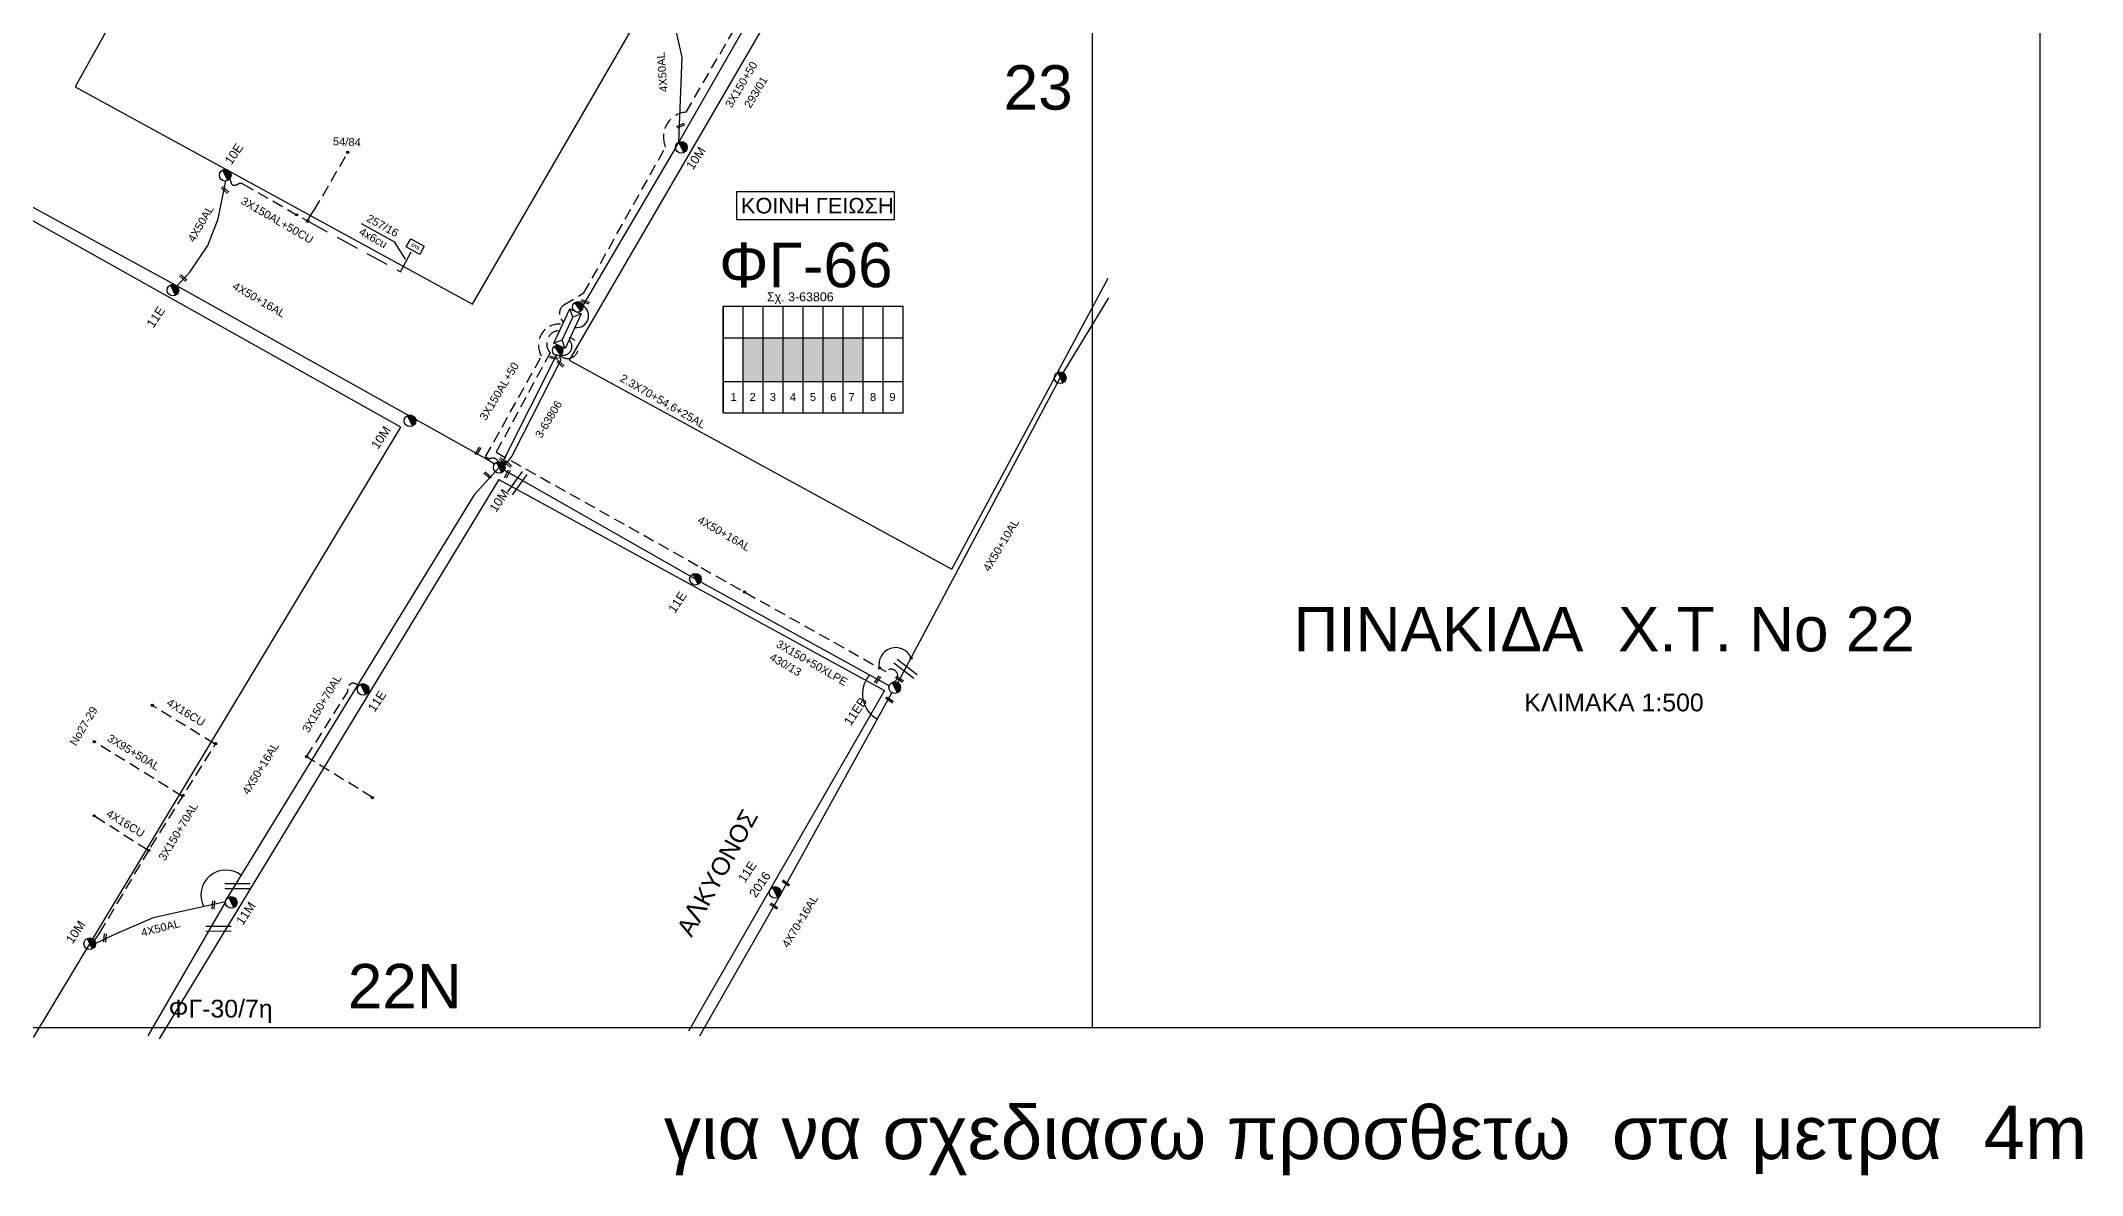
# Model space of a CAD drawing. Header units: millimetres. Extents: x 2101 to 3312, y 775 to 1363.
# Drawn here: x 3082.1 to 3311.7, y 775.2 to 902.9 of the extents above; entities that cross this region are included whole.
import ezdxf
from ezdxf.enums import TextEntityAlignment as Align

# ---------------------------------------------------------------- set-up
doc = ezdxf.new("R2010")
doc.units = ezdxf.units.MM
doc.linetypes.add('DASHED', pattern=[19.05, 12.7, -6.35])
for name, color, linetype in [('Pillar OTE', 7, 'Continuous'), ('Άγνωστα', 7, 'Continuous'), ('Ασφαλειοκιβώτια Χ.Τ 9 αναχωρήσεων', 7, 'Continuous'), ('Γέφυρες Εναέριου Δικτύου', 7, 'Continuous'), ('Γυμνά εναέρια ΧΤ (3Φ)   4x16CU', 7, 'Continuous'), ('Γυμνά εναέρια ΧΤ (3Φ)   4x50AL', 7, 'Continuous'), ('Γυμνά εναέρια ΧΤ και ΦΟΠ (3Φ)   4x50+16AL', 7, 'Continuous'), ('Επιγραφές - Σχήματα', 7, 'Continuous'), ('Καλώδια ΧΤ   3x150+50CU', 7, 'DASHED'), ('Καλώδια ΧΤ   3x150+70AL', 7, 'DASHED'), ('Καλώδια ΧΤ   3x150AL+50CU', 7, 'DASHED'), ('Καλώδια ΧΤ   3x150AL+50XLPE', 7, 'DASHED'), ('Καλώδια ΧΤ   3x95+50 AL XLPE', 7, 'DASHED'), ('Μηχανική τομή', 7, 'Continuous'), ('Στύλος ΦΜ', 7, 'Continuous'), ('Στύλος ΦΜ @ 1', 7, 'Continuous'), ('Συνδέσεις', 7, 'Continuous'), ('Συνεστραμμένα ΧΤ   3x70+54.6+25 AL', 7, 'SYN_LINE'), ('Τομή', 7, 'Continuous'), ('Υποσταθμός εναέριος 2 στύλων', 7, 'Continuous'), ('Υποσταθμός πόλεως', 7, 'Continuous'), ('Υπόβαθρο ΔΕΗ', 7, 'Continuous'), ('Υπόγεια καλώδια Παροχών ΧΤ   4x50AL', 7, 'DASHED'), ('Υπόγεια καλώδια Παροχών ΧΤ   4x6', 7, 'DASHED')]:
    doc.layers.add(name, color=color, linetype=linetype)
doc.styles.add('arial', font='arial.ttf')
doc.styles.get("Standard").update_dxf_attribs({"font": 'arial.ttf'})
doc.linetypes.add('SYN_LINE', pattern='A,0.5,-0.0001,["/\\/\\/\\/",Standard,S=0.1,R=0,X=0,Y=-0.05],-0.25', length=0.7501)
doc.dimstyles.new('ISO-25', dxfattribs={"dimtxt": 2.5, "dimasz": 2.5, "dimexe": 1.25, "dimexo": 0.625, "dimtad": 1, "dimtxsty": 'Standard', "dimcen": 2.5, "dimadec": 0, "dimazin": 0, "dimtfac": 1, "dimtmove": 0, "dimatfit": 3, "dimfxl": 1, "dimarcsym": 0})

# ---------------------------------------------------------------- blocks, each defined once
blk = doc.blocks.new('ΥΠΑΡΧΩΝ ΤΣΙΜΕΝΤΕΝΙΟΣ ΣΤΥΛΟΣ')
at = {"layer": 'Στύλος ΦΜ'}
blk.add_hatch(color=7, dxfattribs=at).paths.add_polyline_path([(-1.29, -2.28, 0.574793), (2.62, 0, 0.268822), (1.3, 2.27)])
at = {"layer": 'Στύλος ΦΜ', "color": 7}
blk.add_line((-1.29, -2.28), (1.3, 2.27), dxfattribs=at)
blk.add_circle((0, 0), 2.62, dxfattribs=at)
at = {"layer": 'Στύλος ΦΜ', "flags": 4}
for tag, p in [('ΑΡΙΘΜΟΣ', (-4.68, 8.05)), ('ΤΥΠΟΣ', (-4.91, 3.03))]:
    blk.add_attdef(tag, p, '', height=4, dxfattribs=at)
blk = doc.blocks.new('ΤΟΜΗ')
at = {"layer": 'Τομή', "ltscale": 40}
for p, q in [((-5.68, 0), (5.68, 0)), ((5.68, -2.33), (-5.68, -2.33))]:
    blk.add_line(p, q, dxfattribs=at)
blk = doc.blocks.new('ΜΗΧΑΝΙΚΗ ΤΟΜΗ')
at = {"layer": 'Μηχανική τομή', "ltscale": 40}
for p, q in [((-1.89, 0.78), (1.89, 0.78)), ((1.89, 0), (-1.89, 0))]:
    blk.add_line(p, q, dxfattribs=at)
blk = doc.blocks.new('_ΣΥΝΔΕΣΗ')
at = {"layer": 'Συνδέσεις', "linetype": 'SYN_LINE', "ltscale": 40}
blk.add_hatch(color=256, dxfattribs=at).paths.add_polyline_path([(0.5, -0.01, 1), (-0.5, -0.01, 1)])
at = {"layer": 'Συνδέσεις'}
blk.add_circle((0, -0.01), 0.5, dxfattribs=at)
blk = doc.blocks.new('ΥΠΟΣΤΑΘΜΟΣ ΕΝΑΕΡΙΟΣ ΕΠΙ 2 ΣΤΥΛΩΝ')
at = {"layer": 'Υποσταθμός εναέριος 2 στύλων', "linetype": 'Continuous'}
for points in [[(-11.97, -2.11, 0.574793), (-8.45, -0.07, 0.268822), (-9.64, 1.98)], [(9.68, -2.15, 0.574793), (13.19, -0.1, 0.268822), (12.01, 1.95)]]:
    blk.add_hatch(color=256, dxfattribs=at).paths.add_polyline_path(points)
for p, q in [((-11.97, -2.11), (-9.64, 1.98)), ((9.68, -2.15), (12.01, 1.95))]:
    blk.add_line(p, q, dxfattribs=at)
for centre in [(-10.81, -0.07), (10.84, -0.1)]:
    blk.add_circle(centre, 2.36, dxfattribs=at)
at = {"layer": 'Υποσταθμός πόλεως', "linetype": 'Continuous', "ltscale": 40}
blk.add_lwpolyline([(-8.57, 2.82), (8.57, 2.82), (8.57, -2.82), (-8.57, -2.82)], close=True, dxfattribs=at)
for points in [[(-5.75, 0), (-8.57, 2.82)], [(-8.57, -2.82), (-5.75, 0)], [(-5.75, 0), (5.75, 0)], [(5.75, 0), (8.57, 2.82)], [(8.57, -2.82), (5.75, 0)]]:
    blk.add_lwpolyline(points, dxfattribs=at)
at = {"layer": 'Υποσταθμός εναέριος 2 στύλων', "ltscale": 40, "flags": 1}
for tag, p in [('ΜΕΤΑΣΧΗΜΑΤΙΣΜΟΣ', (14.09, 2.51)), ('ΙΣΧΥΣ', (14.07, -0.28)), ('ΑΡΙΘΜΟΣ', (14.19, -3))]:
    blk.add_attdef(tag, p, '', height=1.8, dxfattribs=at)
blk = doc.blocks.new('ΑΣΦΑΛΕΙΟΚΙΒΩΤΙΟ ΥΠΟΣΤΑΘΜΟΥ 9 ΑΝΑΧΩΡΗΣΕΩΝ')
at = {"layer": 'Ασφαλειοκιβώτια Χ.Τ 9 αναχωρήσεων', "ltscale": 40}
for p, q in [((-23.8, 40.36), (24.02, 40.36)), ((-9.72, 40.36), (-9.72, -40.64)), ((9.94, 40.36), (9.94, -40.64)), ((-23.8, 31.36), (24.02, 31.36)), ((-23.8, 22.36), (24.02, 22.36)), ((-23.8, 13.36), (24.02, 13.36)), ((-23.8, 4.36), (24.02, 4.36)), ((-23.8, -4.64), (24.02, -4.64)), ((-23.8, -13.64), (24.02, -13.64)), ((-23.8, -22.64), (24.02, -22.64)), ((-23.8, -31.64), (24.02, -31.64))]:
    blk.add_line(p, q, dxfattribs=at)
at = {"layer": 'Ασφαλειοκιβώτια Χ.Τ 9 αναχωρήσεων'}
blk.add_lwpolyline([(-23.8, -40.64), (24.02, -40.64), (24.02, 40.36), (-23.8, 40.36)], close=True, dxfattribs=at)
for s, p in [('1', (-18.45, 37.08)), ('2', (-18.45, 28.51)), ('3', (-18.45, 19.44)), ('4', (-18.45, 10.41)), ('5', (-18.45, 1.4)), ('6', (-18.45, -7.73)), ('7', (-18.45, -15.98)), ('8', (-18.45, -25.66)), ('9', (-18.45, -34.36))]:
    blk.add_text(s, height=3.6, rotation=270, dxfattribs=at).set_placement(p)
at = {"layer": 'Ασφαλειοκιβώτια Χ.Τ 9 αναχωρήσεων', "ltscale": 40}
for tag, height, p in [('ΟΝΟΜΑ', 5, (-0.16, 44.31)), ('ΚΕΙΜΕΝΟ 1', 2, (17.06, 35.59)), ('ΚΕΙΜΕΝΟ 2', 2, (17.06, 26.88)), ('ΚΕΙΜΕΝΟ 3', 2, (17.06, 17.69)), ('ΚΕΙΜΕΝΟ 4', 2, (17.06, 8.71)), ('ΚΕΙΜΕΝΟ 5', 2, (17.06, -0.13)), ('ΚΕΙΜΕΝΟ 6', 2, (17.06, -9.05)), ('ΚΕΙΜΕΝΟ 7', 2, (17.06, -18.13)), ('ΚΕΙΜΕΝΟ 8', 2, (17.06, -26.85)), ('ΚΕΙΜΕΝΟ 9', 2, (17.06, -35.99)), ('ΣΧ', 2, (-0.1, -42.64))]:
    blk.add_attdef(tag, text='', height=height, dxfattribs=at).set_placement(p, align=Align.MIDDLE_CENTER)
blk = doc.blocks.new('PILLAR ΟΤΕ')
at = {"layer": 'Pillar OTE', "ltscale": 40}
blk.add_lwpolyline([(-3.31, 2.02), (3.39, 2.02), (3.39, -1.99), (-3.31, -1.99)], close=True, dxfattribs=at)
at = {"layer": 'Pillar OTE', "insert": (-1.81, 0.71), "char_height": 1.3575, "width": 109.961, "attachment_point": 1}
blk.add_mtext('{\\fArial|b1|i0|c161|p34;OTE}', dxfattribs=at)
blk = doc.blocks.new('TSONTA XT1')
at = {"ltscale": 40}
h = blk.add_hatch(color=256, dxfattribs=at)
h.dxf.hatch_style = 1
h.paths.add_polyline_path([(596, 2487.7), (597.1, 2488.8), (596, 2489.9), (594.9, 2488.8)])
blk.add_lwpolyline([(594.9, 2488.8), (596, 2489.9), (597.1, 2488.8), (596, 2487.7)], close=True, dxfattribs=at)

msp = doc.modelspace()

# ---------------------------------------------------------------- hatches: boundary and pattern name
at = {"layer": 'Ασφαλειοκιβώτια Χ.Τ 9 αναχωρήσεων'}
h = msp.add_hatch(color=5, dxfattribs=at)
h.dxf.hatch_style = 1
h.paths.add_polyline_path([(3163.36, 869.43), (3161.11, 869.43), (3161.11, 864.52), (3163.36, 864.52)])
h = msp.add_hatch(color=30, dxfattribs=at)
h.dxf.hatch_style = 1
h.paths.add_polyline_path([(3165.61, 864.52), (3165.61, 869.43), (3163.36, 869.43), (3163.36, 864.52)])
h = msp.add_hatch(color=85, dxfattribs=at)
h.dxf.hatch_style = 1
h.paths.add_polyline_path([(3165.61, 864.52), (3167.86, 864.52), (3167.86, 869.43), (3165.61, 869.43)])
h = msp.add_hatch(color=1, dxfattribs=at)
h.dxf.hatch_style = 1
h.paths.add_polyline_path([(3167.86, 864.52), (3170.11, 864.52), (3170.11, 869.43), (3167.86, 869.43)])
h = msp.add_hatch(color=6, dxfattribs=at)
h.dxf.hatch_style = 1
h.paths.add_polyline_path([(3170.11, 864.52), (3172.36, 864.52), (3172.36, 869.43), (3170.11, 869.43)])
h = msp.add_hatch(color=2, dxfattribs=at)
h.dxf.hatch_style = 1
h.paths.add_polyline_path([(3172.36, 864.52), (3174.61, 864.52), (3174.61, 869.44), (3172.36, 869.44)])

# ---------------------------------------------------------------- linework, layer by layer
at = {"layer": 'Άγνωστα', "color": 30}
msp.add_lwpolyline([(3178.51, 830.63), (3196.76, 864.95), (3202.23, 873.96)], dxfattribs=at)
at = {"layer": 'Άγνωστα', "color": 30, "linetype": 'DASHED', "ltscale": 0.1}
msp.add_lwpolyline([(3140.45, 870.2), (3140.19, 870.25, 0.572995), (3139.39, 867.77), (3133.32, 856.57)], format="xyb", dxfattribs=at)
at = {"layer": 'Άγνωστα', "color": 2, "ltscale": 40}
msp.add_lwpolyline([(3156.24, 790.9), (3165.24, 806.68), (3177.83, 829.51)], dxfattribs=at)
at = {"layer": 'Άγνωστα', "color": 1, "linetype": 'DASHED', "ltscale": 0.1}
msp.add_lwpolyline([(3119.41, 817.72), (3112.01, 822.32)], dxfattribs=at)
at = {"layer": 'Άγνωστα', "color": 6}
msp.add_lwpolyline([(3102.89, 806), (3094.15, 790.9)], dxfattribs=at)
at = {"layer": 'Γέφυρες Εναέριου Δικτύου'}
for centre, radius, start, end in [((3177.76, 829.39), 3.24, 139.2309, 241.2738), ((3102.93, 806.75), 2.81, 52.5298, 207.2907)]:
    msp.add_arc(centre, radius, start, end, dxfattribs=at)
at = {"layer": 'Γυμνά εναέρια ΧΤ (3Φ)   4x16CU', "color": 1, "linetype": 'DASHED', "ltscale": 0.1}
for points in [[(3101.64, 823.77), (3094.66, 828.09)], [(3094.14, 811.79), (3088.12, 815.66)]]:
    msp.add_lwpolyline(points, dxfattribs=at)
at = {"layer": 'Γυμνά εναέρια ΧΤ (3Φ)   4x50AL', "color": 173, "ltscale": 40}
msp.add_lwpolyline([(3153.86, 891.45), (3154.23, 901.02), (3152.45, 908.97)], dxfattribs=at)
at = {"layer": 'Γυμνά εναέρια ΧΤ (3Φ)   4x50AL', "color": 85, "ltscale": 40}
msp.add_lwpolyline([(3097.47, 875.28), (3098.87, 876.82), (3100.89, 879.85), (3102.07, 882.84), (3102.92, 887.09)], dxfattribs=at)
at = {"layer": 'Γυμνά εναέρια ΧΤ (3Φ)   4x50AL', "color": 1, "ltscale": 40}
msp.add_lwpolyline([(3102.89, 806), (3094.75, 804.2), (3090.65, 802.44), (3088.27, 801.31)], dxfattribs=at)
at = {"layer": 'Γυμνά εναέρια ΧΤ και ΦΟΠ (3Φ)   4x50+16AL', "color": 6, "linetype": 'DASHED', "ltscale": 0.1}
msp.add_lwpolyline([(3140.9, 871.19), (3140.64, 871.58, -0.416573), (3140.95, 873.15), (3143.19, 874.49), (3152.38, 890.9), (3152.28, 891.19, -0.489263), (3154.68, 894.83), (3171.25, 923.3), (3177.35, 933.78), (3185.32, 946.08), (3190.54, 954.86), (3190.51, 955.1), (3190.46, 955.47, -0.431098), (3192.14, 957.49, -0.29081), (3193.21, 956.89, -0.068731), (3193.7, 955.63), (3195.76, 954.55), (3196.28, 955.6)], format="xyb", dxfattribs=at)
at = {"layer": 'Γυμνά εναέρια ΧΤ και ΦΟΠ (3Φ)   4x50+16AL', "color": 85, "ltscale": 40}
msp.add_lwpolyline([(3133.13, 855.24), (3132.04, 855.89), (3097.34, 875.35), (3068.38, 891.13)], dxfattribs=at)
at = {"layer": 'Γυμνά εναέρια ΧΤ και ΦΟΠ (3Φ)   4x50+16AL', "color": 1, "linetype": 'SYN_LINE', "ltscale": 10}
msp.add_lwpolyline([(3134.04, 855.42), (3140.19, 867.64)], dxfattribs=at)
at = {"layer": 'Γυμνά εναέρια ΧΤ και ΦΟΠ (3Φ)   4x50+16AL', "color": 1, "ltscale": 40}
msp.add_lwpolyline([(3133.67, 854.87), (3130.86, 851.78), (3102.98, 806.26)], dxfattribs=at)
at = {"layer": 'Γυμνά εναέρια ΧΤ και ΦΟΠ (3Φ)   4x50+16AL', "color": 2, "ltscale": 40}
msp.add_lwpolyline([(3177.52, 830.28), (3155.74, 842.29), (3134.24, 854.55)], dxfattribs=at)
at = {"layer": 'Επιγραφές - Σχήματα'}
msp.add_lwpolyline([(2111.59, 791.84), (3200.39, 791.84), (3200.39, 1344.14), (2111.59, 1344.14)], close=True, dxfattribs=at)
at = {"layer": 'Επιγραφές - Σχήματα', "ltscale": 10}
msp.add_lwpolyline([(3200.39, 791.84), (3306.97, 791.84), (3306.97, 1344.14), (3200.39, 1344.14)], dxfattribs=at)
at = {"layer": 'Επιγραφές - Σχήματα', "color": 190}
msp.add_lwpolyline([(3160.37, 882.77), (3178.13, 882.77), (3178.13, 885.86), (3160.37, 885.86)], close=True, dxfattribs=at)
at = {"layer": 'Καλώδια ΧΤ   3x150+50CU', "color": 5, "linetype": 'Continuous', "ltscale": 0.1}
msp.add_lwpolyline([(3191.51, 954.61), (3170.78, 921.04), (3153.5, 890.81), (3143.08, 873.09), (3143.08, 873.09)], dxfattribs=at)
msp.add_arc((3142.38, 871.94), 1.34, 261.796, 58.7279, dxfattribs=at)
at = {"layer": 'Καλώδια ΧΤ   3x150+50CU', "color": 1, "ltscale": 40}
msp.add_arc((3140.87, 868.48), 0.977, 252.8164, 47.0961, dxfattribs=at)
at = {"layer": 'Καλώδια ΧΤ   3x150+70AL', "color": 1, "ltscale": 0.1}
msp.add_lwpolyline([(3112.01, 822.32), (3116.65, 829.63), (3116.65, 829.97, -0.79052), (3117.81, 830.25, 1182764.855992)], format="xyb", dxfattribs=at)
msp.add_lwpolyline([(3088.17, 801.62), (3088.76, 802.49), (3088.76, 802.49), (3090.72, 805.81), (3094.48, 812.14), (3101.77, 823.77)], dxfattribs=at)
at = {"layer": 'Καλώδια ΧΤ   3x150AL+50CU', "color": 2, "linetype": 'DASHED', "ltscale": 0.2}
msp.add_line((3140.6, 866.97), (3140.43, 867.47), dxfattribs=at)
at = {"layer": 'Καλώδια ΧΤ   3x150AL+50CU', "color": 85, "ltscale": 0.1}
msp.add_lwpolyline([(3112.87, 883.79), (3116.64, 890.3)], dxfattribs=at)
msp.add_lwpolyline([(3103.36, 887.32), (3103.51, 886.87, 0.368956), (3103.95, 886.61, 0.086055), (3104.3, 886.74, -0.264321), (3104.89, 886.74), (3112.11, 882.59), (3112.39, 883.07), (3112.73, 883.67, -0.148896), (3112.87, 883.79, -0.148896)], format="xyb", dxfattribs=at)
at = {"layer": 'Καλώδια ΧΤ   3x150AL+50CU', "color": 30, "linetype": 'DASHED', "ltscale": 0.1}
msp.add_lwpolyline([(3133.32, 856.57), (3133.32, 856.57), (3156.37, 843.6), (3156.37, 843.6), (3156.37, 843.6), (3177.16, 831.89)], dxfattribs=at)
at = {"layer": 'Καλώδια ΧΤ   3x150AL+50CU', "color": 30, "linetype": 'DASHED', "ltscale": 0.2}
msp.add_arc((3177.74, 831.41), 0.75, 278.6066, 140.6259, dxfattribs=at)
at = {"layer": 'Καλώδια ΧΤ   3x150AL+50XLPE', "color": 85, "ltscale": 0.1}
msp.add_lwpolyline([(3132.14, 856.08), (3138.42, 867.37), (3138.25, 867.79, -0.557536), (3140.57, 870.98, 1.078547)], format="xyb", dxfattribs=at)
msp.add_lwpolyline([(3132.14, 856.08), (3132.61, 855.81)], dxfattribs=at)
msp.add_arc((3132.95, 855.25), 0.661, 24.1151, 120.7673, dxfattribs=at)
at = {"layer": 'Καλώδια ΧΤ   3x95+50 AL XLPE', "color": 1, "ltscale": 0.1}
msp.add_lwpolyline([(3098.05, 817.85), (3088.12, 824.02)], dxfattribs=at)
at = {"layer": 'Συνεστραμμένα ΧΤ   3x70+54.6+25 AL', "color": 2, "linetype": 'SYN_LINE', "ltscale": 10}
for p, q in [((3140.6, 866.97), (3135.1, 856.14)), ((3135.1, 856.14), (3134.27, 855.08))]:
    msp.add_line(p, q, dxfattribs=at)
at = {"layer": 'Συνεστραμμένα ΧΤ   3x70+54.6+25 AL', "color": 2, "linetype": 'DASHED', "ltscale": 0.2}
msp.add_arc((3141.37, 868.29), 1.17, 220.1554, 80.9645, dxfattribs=at)
at = {"layer": 'Συνεστραμμένα ΧΤ   3x70+54.6+25 AL', "color": 7, "linetype": 'Continuous', "ltscale": 0.2}
msp.add_arc((3178.25, 832.7), 1.89, 24.1886, 192.309, dxfattribs=at)
at = {"layer": 'Υπόβαθρο ΔΕΗ'}
for points in [[(3181.2, 960.53), (3135.61, 986.82), (3085.98, 897.69), (3130.66, 873.25), (3181.2, 960.53)], [(3204.84, 946.43), (3192.23, 954.14), (3141.53, 866.94), (3184.56, 843.43), (3202.13, 876.17)], [(3081.29, 790.74), (3122.61, 859.41), (3078.08, 884.37), (3031.55, 797.44), (3045.52, 789.22)], [(3118.15, 882.31), (3121.91, 880.25)], [(3133.62, 853.5), (3095.43, 790.59)], [(3133.62, 853.5), (3177.01, 829.77), (3154.97, 791.45)]]:
    msp.add_lwpolyline(points, dxfattribs=at)
at = {"layer": 'Υπόγεια καλώδια Παροχών ΧΤ   4x6', "color": 85, "linetype": 'DASHED', "ltscale": 0.2}
msp.add_lwpolyline([(3112.11, 882.59), (3122.55, 876.88), (3123.87, 879.29)], dxfattribs=at)

# ---------------------------------------------------------------- block references
at = {"layer": 'Pillar OTE', "xscale": 0.2590068564488935, "yscale": 0.2590068564488935, "zscale": 0.2590068564488935, "rotation": 331}
msp.add_blockref('PILLAR ΟΤΕ', (3124.21, 879.71), dxfattribs=at)
at = {"layer": 'Ασφαλειοκιβώτια Χ.Τ 9 αναχωρήσεων', "xscale": 0.25, "yscale": 0.25, "zscale": 0.25, "rotation": 90}
msp.add_blockref('ΑΣΦΑΛΕΙΟΚΙΒΩΤΙΟ ΥΠΟΣΤΑΘΜΟΥ 9 ΑΝΑΧΩΡΗΣΕΩΝ', (3168.95, 866.95), dxfattribs=at)
at = {"layer": 'Μηχανική τομή'}
for p, xscale, yscale, zscale, rotation in [((3154.03, 893.41), 0.2499999999999996, 0.2499999999999996, 0.2499999999999996, 202.4086586546956), ((3102.9, 886.15), 0.2499999999999997, 0.2499999999999997, 0.2499999999999997, 138.1140135012389), ((3098.2, 876.26), 0.2499999999999997, 0.2499999999999997, 0.2499999999999997, 138.1140135012389), ((3143.37, 873.6), 0.2499999999999997, 0.2499999999999997, 0.2499999999999997, 159.2733340528359), ((3139.84, 867.28), 0.2499999999999997, 0.2499999999999997, 0.2499999999999997, 169.1051929035025), ((3140.62, 866.61), 0.2499999999999997, 0.2499999999999997, 0.2499999999999997, 138.1140135012389), ((3131.21, 856.74), 0.2499999999999996, 0.2499999999999996, 0.2499999999999996, 241.3206011143759), ((3132.44, 854.06), 0.2499999999999997, 0.2499999999999997, 0.2499999999999997, 138.1140135012389), ((3134.16, 855.66), 0.2499999999999997, 0.2499999999999997, 0.2499999999999997, 138.1140135012389), ((3134.72, 855.32), 0.2499999999999997, 0.2499999999999997, 0.2499999999999997, 138.1140135012389), ((3134.49, 854.16), 0.2499999999999997, 0.2499999999999997, 0.2499999999999997, 241.3206011143759), ((3176.29, 830.93), 0.2499999999999996, 0.2499999999999996, 0.2499999999999996, 55.66976786209552), ((3178.63, 830.95), 0.2499999999999996, 0.2499999999999996, 0.2499999999999996, 325.6697678620955), ((3177.51, 828.62), 0.2499999999999996, 0.2499999999999996, 0.2499999999999996, 325.6697678620955), ((3165.86, 808.02), 0.2499999999999996, 0.2499999999999996, 0.2499999999999996, 325.6697678620955), ((3101.42, 805.64), 0.2499999999999996, 0.2499999999999996, 0.2499999999999996, 266.6481062575947), ((3164.49, 805.43), 0.2499999999999996, 0.2499999999999996, 0.2499999999999996, 325.6697678620955), ((3089.24, 801.94), 0.2499999999999996, 0.2499999999999996, 0.2499999999999996, 266.6481062575947)]:
    msp.add_blockref('ΜΗΧΑΝΙΚΗ ΤΟΜΗ', p, dxfattribs=dict(at, xscale=xscale, yscale=yscale, zscale=zscale, rotation=rotation))
at = {"layer": 'Στύλος ΦΜ @ 1', "ltscale": 40}
ref = msp.add_blockref('ΥΠΑΡΧΩΝ ΤΣΙΜΕΝΤΕΝΙΟΣ ΣΤΥΛΟΣ', (3102.86, 887.74), dxfattribs=dict(at, xscale=0.2499999999999999, yscale=0.2499999999999999, zscale=0.2499999999999999, rotation=56.11631112796076))
ref.add_attrib('ΤΥΠΟΣ', '10E', (3103.55, 888.82), dxfattribs={"layer": 'Στύλος ΦΜ', "height": 1, "rotation": 56.1163, "flags": 4})
ref = msp.add_blockref('ΥΠΑΡΧΩΝ ΤΣΙΜΕΝΤΕΝΙΟΣ ΣΤΥΛΟΣ', (3154.15, 890.88), dxfattribs=dict(at, xscale=0.2499999999999999, yscale=0.2499999999999999, zscale=0.2499999999999999, rotation=56.11631112796076))
ref.add_attrib('ΤΥΠΟΣ', '10M', (3155.44, 888.25), dxfattribs={"layer": 'Στύλος ΦΜ', "height": 1, "rotation": 56.1163, "flags": 4})
ref = msp.add_blockref('ΥΠΑΡΧΩΝ ΤΣΙΜΕΝΤΕΝΙΟΣ ΣΤΥΛΟΣ', (3096.98, 874.81), dxfattribs=dict(at, xscale=0.2499999999999999, yscale=0.2499999999999999, zscale=0.2499999999999999, rotation=56.11631112796076))
ref.add_attrib('ΤΥΠΟΣ', '11E', (3094.77, 870.48), dxfattribs={"layer": 'Στύλος ΦΜ', "height": 1, "rotation": 56.1163, "flags": 4})
at = {"layer": 'Στύλος ΦΜ @ 1', "ltscale": 40, "xscale": 0.2499999999999999, "yscale": 0.2499999999999999, "zscale": 0.2499999999999999, "rotation": 56.11631112796076}
msp.add_blockref('ΥΠΑΡΧΩΝ ΤΣΙΜΕΝΤΕΝΙΟΣ ΣΤΥΛΟΣ', (3196.76, 864.95), dxfattribs=at)
at = {"layer": 'Στύλος ΦΜ @ 1', "ltscale": 40}
ref = msp.add_blockref('ΥΠΑΡΧΩΝ ΤΣΙΜΕΝΤΕΝΙΟΣ ΣΤΥΛΟΣ', (3123.64, 860.11), dxfattribs=dict(at, xscale=0.2499999999999999, yscale=0.2499999999999999, zscale=0.2499999999999999, rotation=56.11631112796076))
ref.add_attrib('ΤΥΠΟΣ', '10M', (3120.02, 856.82), dxfattribs={"layer": 'Στύλος ΦΜ', "height": 1, "rotation": 56.1163, "flags": 4})
ref = msp.add_blockref('ΥΠΑΡΧΩΝ ΤΣΙΜΕΝΤΕΝΙΟΣ ΣΤΥΛΟΣ', (3133.67, 854.87), dxfattribs=dict(at, xscale=0.2499999999999999, yscale=0.2499999999999999, zscale=0.2499999999999999, rotation=56.11631112796076))
ref.add_attrib('ΤΥΠΟΣ', '10M', (3133.32, 849.73), dxfattribs={"layer": 'Στύλος ΦΜ', "height": 1, "rotation": 56.1163, "flags": 4})
ref = msp.add_blockref('ΥΠΑΡΧΩΝ ΤΣΙΜΕΝΤΕΝΙΟΣ ΣΤΥΛΟΣ', (3155.74, 842.29), dxfattribs=dict(at, xscale=0.2499999999999999, yscale=0.2499999999999999, zscale=0.2499999999999999, rotation=56.11631112796076))
ref.add_attrib('ΤΥΠΟΣ', '11E', (3153.42, 838.39), dxfattribs={"layer": 'Στύλος ΦΜ', "height": 1, "rotation": 56.1163, "flags": 4})
ref = msp.add_blockref('ΥΠΑΡΧΩΝ ΤΣΙΜΕΝΤΕΝΙΟΣ ΣΤΥΛΟΣ', (3118.36, 829.88), dxfattribs=dict(at, xscale=0.2499999999999999, yscale=0.2499999999999999, zscale=0.2499999999999999, rotation=56.11631112796076))
ref.add_attrib('ΤΥΠΟΣ', '11E', (3119.65, 827.25), dxfattribs={"layer": 'Στύλος ΦΜ', "height": 1, "rotation": 56.1163, "flags": 4})
ref = msp.add_blockref('ΥΠΑΡΧΩΝ ΤΣΙΜΕΝΤΕΝΙΟΣ ΣΤΥΛΟΣ', (3178.15, 830.09), dxfattribs=dict(at, xscale=0.2499999999999999, yscale=0.2499999999999999, zscale=0.2499999999999999, rotation=56.11631112796076))
ref.add_attrib('ΤΥΠΟΣ', '11EB', (3173.19, 825.72), dxfattribs={"layer": 'Στύλος ΦΜ', "height": 1, "rotation": 56.1163, "flags": 4})
ref = msp.add_blockref('ΥΠΑΡΧΩΝ ΤΣΙΜΕΝΤΕΝΙΟΣ ΣΤΥΛΟΣ', (3164.7, 807.04), dxfattribs=dict(at, xscale=0.2499999999999999, yscale=0.2499999999999999, zscale=0.2499999999999999, rotation=56.11631112796076))
ref.add_attrib('ΤΥΠΟΣ', '11E', (3161.28, 808.06), dxfattribs={"layer": 'Στύλος ΦΜ', "height": 1, "rotation": 56.1163, "flags": 4})
ref.add_attrib('ΑΡΙΘΜΟΣ', '2016', (3162.53, 806.37), dxfattribs={"layer": 'Στύλος ΦΜ', "height": 1, "rotation": 56.1163, "flags": 4})
ref = msp.add_blockref('ΥΠΑΡΧΩΝ ΤΣΙΜΕΝΤΕΝΙΟΣ ΣΤΥΛΟΣ', (3103.54, 805.92), dxfattribs=dict(at, xscale=0.2499999999999999, yscale=0.2499999999999999, zscale=0.2499999999999999, rotation=56.11631112796076))
ref.add_attrib('ΤΥΠΟΣ', '11M', (3104.83, 803.29), dxfattribs={"layer": 'Στύλος ΦΜ', "height": 1, "rotation": 56.1163, "flags": 4})
ref = msp.add_blockref('ΥΠΑΡΧΩΝ ΤΣΙΜΕΝΤΕΝΙΟΣ ΣΤΥΛΟΣ', (3087.62, 801.27), dxfattribs=dict(at, xscale=0.2499999999999999, yscale=0.2499999999999999, zscale=0.2499999999999999, rotation=56.11631112796076))
ref.add_attrib('ΤΥΠΟΣ', '10M', (3085.68, 801.18), dxfattribs={"layer": 'Στύλος ΦΜ', "height": 1, "rotation": 56.1163, "flags": 4})
at = {"layer": 'Συνδέσεις', "xscale": 0.25, "yscale": 0.25, "zscale": 0.25}
for p in [(3116.64, 890.31), (3110.9, 883.29), (3161.25, 840.85), (3179.99, 833.42), (3176.44, 832.3), (3094.67, 828.09), (3088.12, 824.02), (3101.77, 823.78), (3112.01, 822.32), (3098.12, 817.96), (3119.41, 817.72), (3088.12, 815.67), (3094.27, 811.79)]:
    msp.add_blockref('_ΣΥΝΔΕΣΗ', p, dxfattribs=at)
at = {"layer": 'Συνδέσεις', "xscale": 0.1586729976536431, "yscale": 0.1586729976536431, "zscale": 0.1586729976536431, "rotation": 330.138738128846}
msp.add_blockref('TSONTA XT1', (2833.48, 587.2), dxfattribs=at)
at = {"layer": 'Τομή'}
for p, xscale, yscale, zscale, rotation in [((3135.47, 853.26), 0.2499999999999995, 0.2499999999999995, 0.2499999999999995, 54.59534363922555), ((3179.18, 831.97), 0.2499999999999994, 0.2499999999999994, 0.2499999999999994, 142.7382865759752), ((3104.24, 808.04), 0.2499999999999995, 0.2499999999999995, 0.2499999999999995, 0.1414759205029587), ((3102.1, 803.25), 0.2499999999999995, 0.2499999999999995, 0.2499999999999995, 0.1414759205029587)]:
    msp.add_blockref('ΤΟΜΗ', p, dxfattribs=dict(at, xscale=xscale, yscale=yscale, zscale=zscale, rotation=rotation))
at = {"layer": 'Υποσταθμός εναέριος 2 στύλων', "xscale": 0.25, "yscale": 0.25, "zscale": 0.25, "rotation": 65.236002791966}
msp.add_blockref('ΥΠΟΣΤΑΘΜΟΣ ΕΝΑΕΡΙΟΣ ΕΠΙ 2 ΣΤΥΛΩΝ', (3141.35, 870.48), dxfattribs=at)

# ---------------------------------------------------------------- texts
at = {"layer": 'Άγνωστα', "ltscale": 40, "char_height": 0.9, "width": 69.1904, "attachment_point": 1, "style": 'arial'}
for s, insert, rotation in [('3X150+50', (3159.02, 895.7), 59.0043), ('293/01', (3161.15, 895.67), 59.0043), ('54/84', (3114.98, 892.02), 357.3825), ('2.3X70+54,6+25AL', (3147.62, 865.41), 329.937), ('3-63806', (3137.64, 858.53), 59.0043), ('4X50+10AL', (3188, 843.53), 59.0043), ('No27-29', (3085.3, 823.93), 59.0043), ('4X70+16AL', (3165.4, 801.21), 59.0043)]:
    msp.add_mtext(s, dxfattribs=dict(at, insert=insert, rotation=rotation))
at = {"layer": 'Γυμνά εναέρια ΧΤ (3Φ)   4x16CU', "ltscale": 40, "char_height": 0.9, "width": 69.1904, "attachment_point": 1, "rotation": 328.6419, "style": 'arial'}
for insert in [(3096.65, 828.92), (3089.85, 816.44)]:
    msp.add_mtext('4X16CU', dxfattribs=dict(at, insert=insert))
at = {"layer": 'Γυμνά εναέρια ΧΤ (3Φ)   4x50AL', "ltscale": 40, "char_height": 0.9, "width": 69.1904, "attachment_point": 1, "style": 'arial'}
for insert, rotation in [((3151.72, 897.07), 94.6652), ((3098.59, 880.58), 59.937), ((3093.3, 802.94), 14.2047)]:
    msp.add_mtext('4X50AL', dxfattribs=dict(at, insert=insert, rotation=rotation))
at = {"layer": 'Γυμνά εναέρια ΧΤ και ΦΟΠ (3Φ)   4x50+16AL', "ltscale": 40, "char_height": 0.9, "width": 69.1904, "attachment_point": 1, "style": 'arial'}
for s, insert, rotation in [('4X50+16AL', (3104.04, 875.78), 329.937), ('4X50+16AL', (3156.33, 849.47), 329.937), ('430/13', (3164.43, 834.04), 329.937), ('3X150+50XLPE', (3165.18, 835.51), 329.937), ('4X50+16AL', (3104.7, 818.43), 58.1725)]:
    msp.add_mtext(s, dxfattribs=dict(at, insert=insert, rotation=rotation))
at = {"layer": 'Επιγραφές - Σχήματα', "ltscale": 40, "width": 13.6107, "attachment_point": 1, "style": 'arial'}
for s, insert, char_height in [('23', (3190.39, 900.12), 5), ('ΦΓ-66', (3158.39, 880.14), 5), ('Σχ. 3-63806', (3163.78, 874.56), 1), ('22N', (3116.64, 799), 5), ('ΦΓ-30/7η', (3096.5, 794.97), 2)]:
    msp.add_mtext(s, dxfattribs=dict(at, insert=insert, char_height=char_height))
at = {"layer": 'Επιγραφές - Σχήματα', "color": 190, "insert": (3160.85, 885.19), "char_height": 1.75, "width": 17.5655, "attachment_point": 1}
msp.add_mtext('KOINH ΓΕΙΩΣΗ', dxfattribs=at)
at = {"layer": 'Επιγραφές - Σχήματα', "ltscale": 10, "attachment_point": 1}
for s, insert, char_height, width in [('ΠΙΝΑΚΙΔΑ  Χ.Τ. Νο 22', (3222.99, 839.17), 5, 78.759), ('ΚΛΙΜΑΚΑ 1:500', (3248.93, 829.42), 2, 78.759), ('{\\C1;για να σχεδιασω προσθετω  στα μετρα  4m}', (3152.18, 783.04), 6, 315.0361)]:
    msp.add_mtext(s, dxfattribs=dict(at, insert=insert, char_height=char_height, width=width))
at = {"layer": 'Επιγραφές - Σχήματα', "ltscale": 40, "insert": (3153.39, 802.95), "char_height": 2, "width": 28.8889, "attachment_point": 1, "rotation": 61.2246, "style": 'arial'}
msp.add_mtext('A{\\H1.0833x;Λ}KYONOΣ', dxfattribs=at)
at = {"layer": 'Καλώδια ΧΤ   3x150+70AL', "ltscale": 40, "char_height": 0.9, "width": 69.1904, "attachment_point": 1, "rotation": 59.0043, "style": 'arial'}
for insert in [(3111.45, 825.4), (3095.3, 810.99)]:
    msp.add_mtext('3X150+70AL', dxfattribs=dict(at, insert=insert))
at = {"layer": 'Καλώδια ΧΤ   3x150AL+50CU', "ltscale": 40, "insert": (3104.99, 885.35), "char_height": 0.9, "width": 69.1904, "attachment_point": 1, "rotation": 329.937, "style": 'arial'}
msp.add_mtext('3X150AL+50CU', dxfattribs=at)
at = {"layer": 'Καλώδια ΧΤ   3x150AL+50XLPE', "ltscale": 40, "insert": (3131.4, 860.54), "char_height": 0.9, "width": 69.1904, "attachment_point": 1, "rotation": 59.0043, "style": 'arial'}
msp.add_mtext('3X150AL+50', dxfattribs=at)
at = {"layer": 'Καλώδια ΧΤ   3x95+50 AL XLPE', "ltscale": 40, "insert": (3089.97, 824.91), "char_height": 0.9, "width": 69.1904, "attachment_point": 1, "rotation": 328.6419, "style": 'arial'}
msp.add_mtext('3X95+50AL', dxfattribs=at)
at = {"layer": 'Υπόγεια καλώδια Παροχών ΧΤ   4x50AL', "color": 7, "ltscale": 0.2, "char_height": 0.9, "attachment_point": 1, "rotation": 331}
for s, insert in [('4x6cu', (3118.25, 881.9)), ('257/16', (3119.1, 883.39))]:
    msp.add_mtext_dynamic_manual_height_columns(s, width=1.8, gutter_width=12.5, heights=[0.118], dxfattribs=dict(at, insert=insert))

# ---------------------------------------------------------------- leaders
at = {"layer": 'Επιγραφές - Σχήματα', "ltscale": 40}
msp.add_leader([(3123.12, 878.28), (3121.91, 880.25)], dimstyle='ISO-25', override={"dimasz": 0.5, "dimtad": 0}, dxfattribs=at)

doc.saveas('drawing.dxf')
